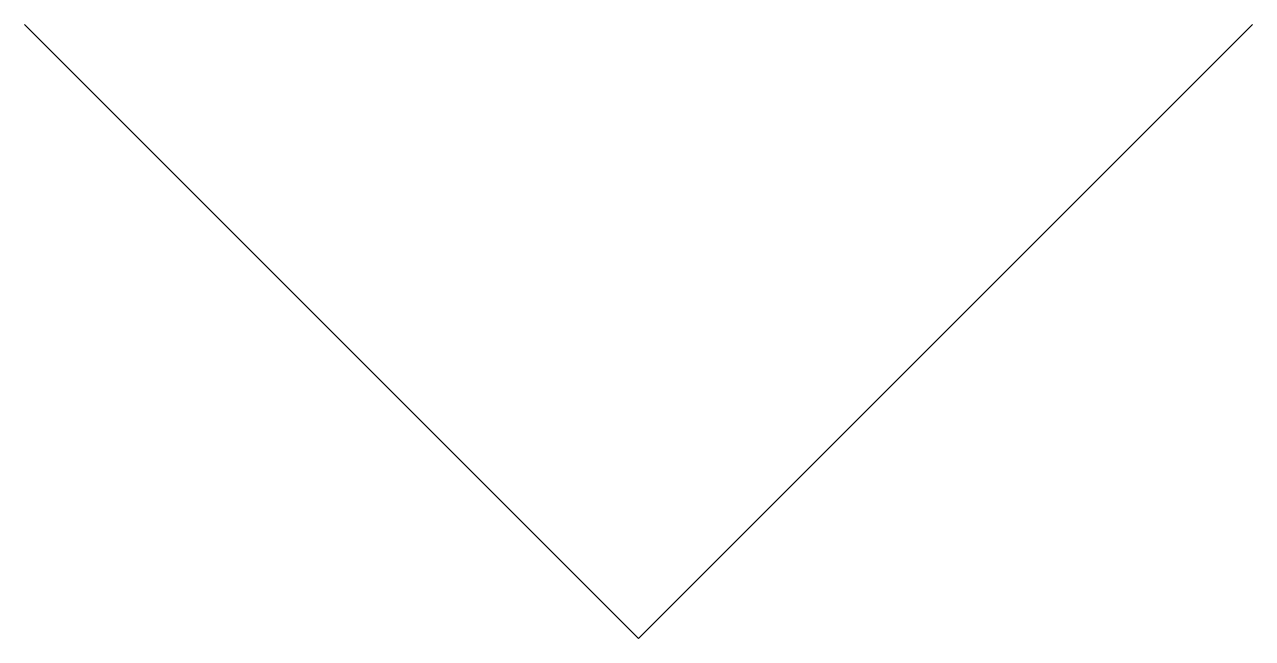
# Model space of a CAD drawing. Extents: x -2.12 to 2.12, y 0 to 2.12.
import ezdxf

# ---------------------------------------------------------------- set-up
doc = ezdxf.new("R2010")
doc.units = 0
doc.layers.get('0').update_dxf_attribs({"linetype": 'CONTINUOUS'})

msp = doc.modelspace()

# ---------------------------------------------------------------- linework, layer by layer
at = {"color": 0, "flags": 128}
msp.add_lwpolyline([(-2.1213, 2.1213), (0, 0), (2.1213, 2.1213)], dxfattribs=at)

doc.saveas('drawing.dxf')
